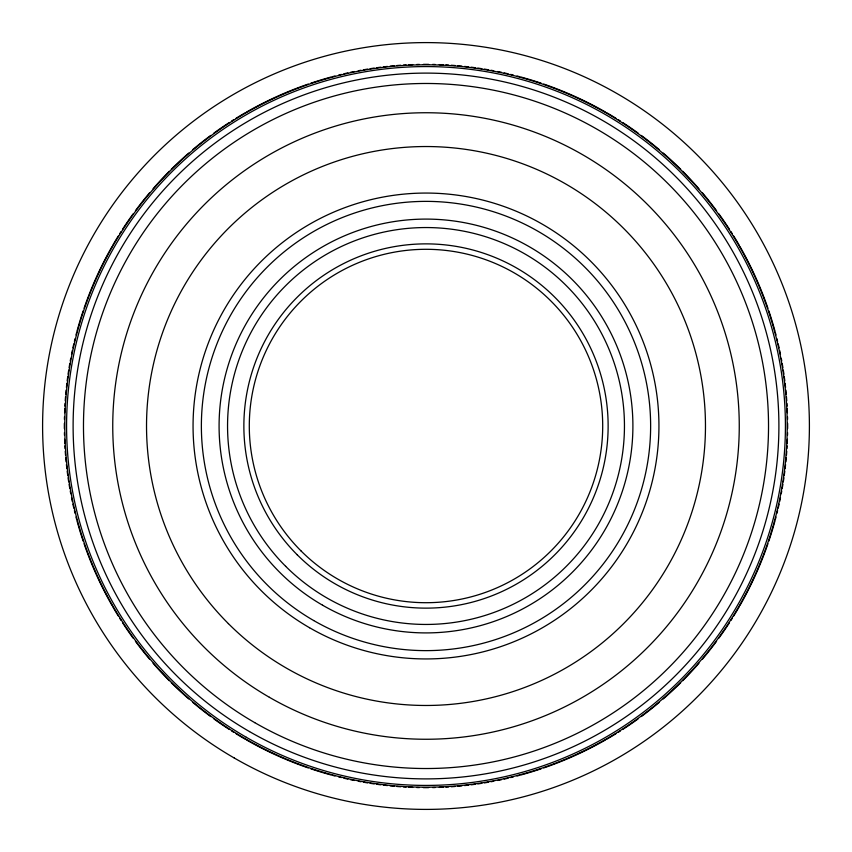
<?xml version="1.0" encoding="UTF-8"?>
<svg xmlns="http://www.w3.org/2000/svg" width="852" height="852" viewBox="0 0 852 852"><rect width="100%" height="100%" fill="white"/><g stroke="black" fill="none" stroke-linecap="round" stroke-linejoin="round"><path stroke-width="1.28" d="M787.631 423.359A361.642 361.642 0 0 1 787.631 428.641M787.578 432.603A361.642 361.642 0 0 1 787.525 435.255M787.397 439.238A361.642 361.642 0 0 1 787.227 443.221M787.099 445.884A361.642 361.642 0 0 1 786.939 448.557M786.758 451.219A361.642 361.642 0 0 1 786.46 455.213M786.236 457.886A361.642 361.642 0 0 1 785.853 461.88M785.576 464.553A361.642 361.642 0 0 1 785.129 468.547M784.809 471.209A361.642 361.642 0 0 1 784.277 475.192M783.904 477.855A361.642 361.642 0 0 1 783.308 481.827M782.881 484.479A361.642 361.642 0 0 1 782.211 488.441M781.742 491.072A361.642 361.642 0 0 1 781.252 493.702M780.475 497.632A361.642 361.642 0 0 1 779.665 501.551M779.101 504.15A361.642 361.642 0 0 1 778.217 508.048M777.599 510.625A361.642 361.642 0 0 1 776.971 513.202M775.991 517.047A361.642 361.642 0 0 1 775.32 519.603M774.979 520.87A361.642 361.642 0 0 1 768.802 541.201M767.94 543.725A361.642 361.642 0 0 1 739.845 605.676M739.195 606.816A361.642 361.642 0 0 1 733.764 615.911M732.358 618.169A361.642 361.642 0 0 1 730.941 620.416M729.504 622.652A361.642 361.642 0 0 1 718.918 638.095M716.543 641.332A361.642 361.642 0 0 1 702.41 659.203M698.928 663.261A361.642 361.642 0 0 1 682.654 680.78M680.78 682.654A361.642 361.642 0 0 1 663.261 698.928M659.203 702.41A361.642 361.642 0 0 1 641.332 716.543M638.095 718.918A361.642 361.642 0 0 1 622.652 729.504M620.416 730.941A361.642 361.642 0 0 1 618.169 732.358M615.911 733.764A361.642 361.642 0 0 1 606.816 739.195M605.676 739.845A361.642 361.642 0 0 1 543.725 767.94M541.201 768.802A361.642 361.642 0 0 1 520.87 774.979M519.603 775.32A361.642 361.642 0 0 1 517.047 775.991M513.202 776.971A361.642 361.642 0 0 1 510.625 777.599M508.048 778.217A361.642 361.642 0 0 1 504.15 779.101M501.551 779.665A361.642 361.642 0 0 1 497.632 780.475M493.702 781.252A361.642 361.642 0 0 1 491.072 781.742M488.441 782.211A361.642 361.642 0 0 1 484.479 782.881M481.827 783.308A361.642 361.642 0 0 1 477.855 783.904M475.192 784.277A361.642 361.642 0 0 1 471.209 784.809M468.547 785.129A361.642 361.642 0 0 1 464.553 785.576M461.88 785.853A361.642 361.642 0 0 1 457.886 786.236M455.213 786.46A361.642 361.642 0 0 1 451.219 786.758M448.557 786.939A361.642 361.642 0 0 1 445.884 787.099M443.221 787.227A361.642 361.642 0 0 1 439.238 787.397M435.255 787.525A361.642 361.642 0 0 1 432.603 787.578M428.641 787.631A361.642 361.642 0 0 1 423.359 787.631M419.397 787.578A361.642 361.642 0 0 1 416.745 787.525M412.762 787.397A361.642 361.642 0 0 1 408.779 787.227M406.116 787.099A361.642 361.642 0 0 1 403.443 786.939M400.781 786.758A361.642 361.642 0 0 1 396.787 786.46M394.114 786.236A361.642 361.642 0 0 1 390.12 785.853M387.447 785.576A361.642 361.642 0 0 1 383.453 785.129M380.791 784.809A361.642 361.642 0 0 1 376.808 784.277M374.145 783.904A361.642 361.642 0 0 1 370.173 783.308M367.521 782.881A361.642 361.642 0 0 1 363.559 782.211M360.928 781.742A361.642 361.642 0 0 1 358.298 781.252M354.368 780.475A361.642 361.642 0 0 1 350.449 779.665M347.85 779.101A361.642 361.642 0 0 1 343.952 778.217M341.375 777.599A361.642 361.642 0 0 1 338.798 776.971M334.953 775.991A361.642 361.642 0 0 1 332.397 775.32M331.13 774.979A361.642 361.642 0 0 1 310.799 768.802M308.275 767.94A361.642 361.642 0 0 1 246.324 739.845M245.184 739.195A361.642 361.642 0 0 1 236.089 733.764M233.831 732.358A361.642 361.642 0 0 1 231.584 730.941M229.348 729.504A361.642 361.642 0 0 1 213.905 718.918M210.668 716.543A361.642 361.642 0 0 1 192.797 702.41M188.739 698.928A361.642 361.642 0 0 1 171.22 682.654M169.346 680.78A361.642 361.642 0 0 1 153.072 663.261M149.59 659.203A361.642 361.642 0 0 1 135.457 641.332M133.082 638.095A361.642 361.642 0 0 1 122.496 622.652M121.059 620.416A361.642 361.642 0 0 1 119.642 618.169M118.236 615.911A361.642 361.642 0 0 1 112.805 606.816M112.155 605.676A361.642 361.642 0 0 1 84.06 543.725M83.198 541.201A361.642 361.642 0 0 1 77.021 520.87M76.68 519.603A361.642 361.642 0 0 1 76.009 517.047M75.029 513.202A361.642 361.642 0 0 1 74.401 510.625M73.783 508.048A361.642 361.642 0 0 1 72.899 504.15M72.335 501.551A361.642 361.642 0 0 1 71.525 497.632M70.748 493.702A361.642 361.642 0 0 1 70.258 491.072M69.789 488.441A361.642 361.642 0 0 1 69.118 484.479M68.692 481.827A361.642 361.642 0 0 1 68.096 477.855M67.723 475.192A361.642 361.642 0 0 1 67.191 471.209M66.871 468.547A361.642 361.642 0 0 1 66.424 464.553M66.147 461.88A361.642 361.642 0 0 1 65.764 457.886M65.54 455.213A361.642 361.642 0 0 1 65.242 451.219M65.061 448.557A361.642 361.642 0 0 1 64.901 445.884M64.773 443.221A361.642 361.642 0 0 1 64.603 439.238M64.475 435.255A361.642 361.642 0 0 1 64.422 432.603M64.369 428.641A361.642 361.642 0 0 1 64.369 423.359M64.422 419.397A361.642 361.642 0 0 1 64.475 416.745M64.603 412.762A361.642 361.642 0 0 1 64.773 408.779M64.901 406.116A361.642 361.642 0 0 1 65.061 403.443M65.242 400.781A361.642 361.642 0 0 1 65.54 396.787M65.764 394.114A361.642 361.642 0 0 1 66.147 390.12M66.424 387.447A361.642 361.642 0 0 1 66.871 383.453M67.191 380.791A361.642 361.642 0 0 1 67.723 376.808M68.096 374.145A361.642 361.642 0 0 1 68.692 370.173M69.118 367.521A361.642 361.642 0 0 1 69.789 363.559M70.258 360.928A361.642 361.642 0 0 1 70.748 358.298M71.525 354.368A361.642 361.642 0 0 1 72.335 350.449M72.899 347.85A361.642 361.642 0 0 1 73.783 343.952M74.401 341.375A361.642 361.642 0 0 1 75.029 338.798M76.009 334.953A361.642 361.642 0 0 1 76.68 332.397M77.021 331.13A361.642 361.642 0 0 1 83.198 310.799M84.06 308.275A361.642 361.642 0 0 1 112.155 246.324M112.805 245.184A361.642 361.642 0 0 1 118.236 236.089M119.642 233.831A361.642 361.642 0 0 1 121.059 231.584M122.496 229.348A361.642 361.642 0 0 1 133.082 213.905M135.457 210.668A361.642 361.642 0 0 1 149.59 192.797M153.072 188.739A361.642 361.642 0 0 1 169.346 171.22M171.22 169.346A361.642 361.642 0 0 1 188.739 153.072M192.797 149.59A361.642 361.642 0 0 1 210.668 135.457M213.905 133.082A361.642 361.642 0 0 1 229.348 122.496M231.584 121.059A361.642 361.642 0 0 1 233.831 119.642M236.089 118.236A361.642 361.642 0 0 1 245.184 112.805M246.324 112.155A361.642 361.642 0 0 1 308.275 84.06M310.799 83.198A361.642 361.642 0 0 1 331.13 77.021M332.397 76.68A361.642 361.642 0 0 1 334.953 76.009M338.798 75.029A361.642 361.642 0 0 1 341.375 74.401M343.952 73.783A361.642 361.642 0 0 1 347.85 72.899M350.449 72.335A361.642 361.642 0 0 1 354.368 71.525M358.298 70.748A361.642 361.642 0 0 1 360.928 70.258M363.559 69.789A361.642 361.642 0 0 1 367.521 69.118M370.173 68.692A361.642 361.642 0 0 1 374.145 68.096M376.808 67.723A361.642 361.642 0 0 1 380.791 67.191M383.453 66.871A361.642 361.642 0 0 1 387.447 66.424M390.12 66.147A361.642 361.642 0 0 1 394.114 65.764M396.787 65.54A361.642 361.642 0 0 1 400.781 65.242M403.443 65.061A361.642 361.642 0 0 1 406.116 64.901M408.779 64.773A361.642 361.642 0 0 1 412.762 64.603M416.745 64.475A361.642 361.642 0 0 1 419.397 64.422M423.359 64.369A361.642 361.642 0 0 1 428.641 64.369M432.603 64.422A361.642 361.642 0 0 1 435.255 64.475M439.238 64.603A361.642 361.642 0 0 1 443.221 64.773M445.884 64.901A361.642 361.642 0 0 1 448.557 65.061M451.219 65.242A361.642 361.642 0 0 1 455.213 65.54M457.886 65.764A361.642 361.642 0 0 1 461.88 66.147M464.553 66.424A361.642 361.642 0 0 1 468.547 66.871M471.209 67.191A361.642 361.642 0 0 1 475.192 67.723M477.855 68.096A361.642 361.642 0 0 1 481.827 68.692M484.479 69.118A361.642 361.642 0 0 1 488.441 69.789M491.072 70.258A361.642 361.642 0 0 1 493.702 70.748M497.632 71.525A361.642 361.642 0 0 1 501.551 72.335M504.15 72.899A361.642 361.642 0 0 1 508.048 73.783M510.625 74.401A361.642 361.642 0 0 1 513.202 75.029M517.047 76.009A361.642 361.642 0 0 1 519.603 76.68M520.87 77.021A361.642 361.642 0 0 1 541.201 83.198M543.725 84.06A361.642 361.642 0 0 1 605.676 112.155M606.816 112.805A361.642 361.642 0 0 1 615.911 118.236M618.169 119.642A361.642 361.642 0 0 1 620.416 121.059M622.652 122.496A361.642 361.642 0 0 1 638.095 133.082M641.332 135.457A361.642 361.642 0 0 1 659.203 149.59M663.261 153.072A361.642 361.642 0 0 1 680.78 169.346M682.654 171.22A361.642 361.642 0 0 1 698.928 188.739M702.41 192.797A361.642 361.642 0 0 1 716.543 210.668M718.918 213.905A361.642 361.642 0 0 1 729.504 229.348M730.941 231.584A361.642 361.642 0 0 1 732.358 233.831M733.764 236.089A361.642 361.642 0 0 1 739.195 245.184M739.845 246.324A361.642 361.642 0 0 1 767.94 308.275M768.802 310.799A361.642 361.642 0 0 1 774.979 331.13M775.32 332.397A361.642 361.642 0 0 1 775.991 334.953M776.971 338.798A361.642 361.642 0 0 1 777.599 341.375M778.217 343.952A361.642 361.642 0 0 1 779.101 347.85M779.665 350.449A361.642 361.642 0 0 1 780.475 354.368M781.252 358.298A361.642 361.642 0 0 1 781.742 360.928M782.211 363.559A361.642 361.642 0 0 1 782.881 367.521M783.308 370.173A361.642 361.642 0 0 1 783.904 374.145M784.277 376.808A361.642 361.642 0 0 1 784.809 380.791M785.129 383.453A361.642 361.642 0 0 1 785.576 387.447M785.853 390.12A361.642 361.642 0 0 1 786.236 394.114M786.46 396.787A361.642 361.642 0 0 1 786.758 400.781M786.939 403.443A361.642 361.642 0 0 1 787.099 406.116M787.227 408.779A361.642 361.642 0 0 1 787.397 412.762M787.525 416.745A361.642 361.642 0 0 1 787.578 419.397M309.532 627.732A232.937 232.937 0 0 0 658.937 426A232.937 232.937 0 0 0 309.532 224.268A232.937 232.937 0 0 0 309.532 627.732M228.379 623.621A279.477 279.477 0 0 0 695.946 498.335A279.477 279.477 0 0 0 353.665 156.054A279.477 279.477 0 0 0 228.379 623.621M234.3 758.035A383.4 383.4 0 0 0 809.4 426A383.4 383.4 0 0 0 234.3 93.965A383.4 383.4 0 0 0 234.3 758.035M313.685 620.533A224.63 224.63 0 0 0 650.63 426A224.63 224.63 0 0 0 313.685 231.467A224.63 224.63 0 0 0 313.685 620.533M301.054 550.946A176.694 176.694 0 0 0 596.677 471.731A176.694 176.694 0 0 0 380.269 255.323A176.694 176.694 0 0 0 301.054 550.946M285.676 566.324A198.452 198.452 0 0 0 617.689 477.365A198.452 198.452 0 0 0 374.635 234.311A198.452 198.452 0 0 0 285.676 566.324M297.21 554.79A182.136 182.136 0 0 0 601.927 473.137A182.136 182.136 0 0 0 378.863 250.073A182.136 182.136 0 0 0 297.21 554.79M269.37 697.287A313.259 313.259 0 0 0 739.259 426A313.259 313.259 0 0 0 269.37 154.713A313.259 313.259 0 0 0 269.37 697.287M322.546 605.186A206.898 206.898 0 0 0 632.898 426A206.898 206.898 0 0 0 322.546 246.814A206.898 206.898 0 0 0 322.546 605.186M254.737 722.634A342.525 342.525 0 0 0 768.525 426A342.525 342.525 0 0 0 254.737 129.366A342.525 342.525 0 0 0 254.737 722.634M249.551 731.612A352.898 352.898 0 0 0 778.898 426A352.898 352.898 0 0 0 249.551 120.388A352.898 352.898 0 0 0 249.551 731.612M246.292 737.268A359.416 359.416 0 0 0 785.416 426A359.416 359.416 0 0 0 246.292 114.732A359.416 359.416 0 0 0 246.292 737.268M245.397 738.822A361.216 361.216 0 0 0 787.216 426A361.216 361.216 0 0 0 245.397 113.178A361.216 361.216 0 0 0 245.397 738.822"/></g></svg>
